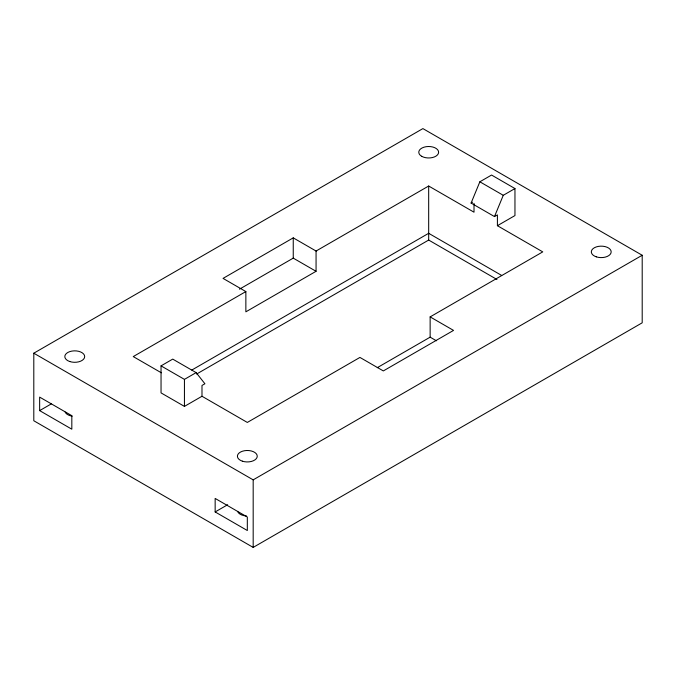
<?xml version="1.0" encoding="UTF-8"?>
<svg xmlns="http://www.w3.org/2000/svg" width="676" height="676" viewBox="0 0 676 676"><rect width="100%" height="100%" fill="white"/><g stroke="black" fill="none" stroke-linecap="round" stroke-linejoin="round"><path stroke-width="1.01" d="M471.087 203.07L479.859 181.793L491.562 175.042L514.96 188.553L514.96 215.568L497.409 225.7L497.409 214.892L494.486 216.582L471.087 203.07L472.549 202.225M494.486 216.582L503.265 195.305L514.96 188.553M33.8 353.202L422.897 128.592L642.2 255.258L642.2 322.807L253.179 547.408L33.8 420.751L33.8 353.202L253.179 479.859L253.179 547.408M316.647 251.371L293.249 237.859L223.046 278.394L245.861 291.567L245.861 311.83L316.064 271.296L316.064 251.033L428.677 186.018L474.011 212.196L474.011 203.349M239.456 289.184L293.249 258.131L316.064 271.296M39.647 410.619L39.647 397.108L71.825 415.689L71.825 429.192L39.647 410.619L51.266 403.91M245.861 291.567L133.248 356.582L161.361 372.806M201.989 396.263L184.438 406.394L161.04 392.891L161.04 365.868L172.735 359.108L196.141 372.62L204.912 383.765L201.989 385.455L201.989 396.263L247.323 422.441L359.936 357.427L383.334 370.93L453.537 330.403L430.139 316.892L430.139 337.163L377.259 367.685M191.79 370.068L428.677 233.305L501.685 275.453M161.04 365.868L184.438 379.38L196.141 372.62M196.64 374.022L428.677 240.056L496.961 279.484M430.139 316.892L542.752 251.878L497.409 225.7M253.179 479.859L642.2 255.258M215.154 511.943L247.323 530.516L247.323 517.013L215.154 498.432L215.154 511.943L227.66 504.718M479.859 181.793L503.265 195.305M430.139 337.163L436.434 340.797M428.677 186.018L428.677 240.056M293.249 237.859L293.249 258.131M184.438 379.38L184.438 406.394M72.18 416.154A9.929 5.729 0 0 1 65.158 412.106M246.461 515.965A9.929 5.729 0 0 1 237.732 511.74M421.672 156.291A9.929 5.738 0 0 0 438.285 153.722A9.929 5.738 0 0 0 426.125 146.7A9.929 5.738 0 0 0 421.672 156.291M596.283 256.838A9.929 5.729 0 0 0 611.18 251.878A9.929 5.729 0 0 0 596.283 246.917A9.929 5.729 0 0 0 596.283 256.838M242.363 461.176A9.929 5.729 0 0 0 257.252 456.215A9.929 5.729 0 0 0 242.363 451.255A9.929 5.729 0 0 0 242.363 461.176M69.789 361.542A9.929 5.729 0 0 0 84.677 356.582A9.929 5.729 0 0 0 69.789 351.613A9.929 5.729 0 0 0 69.789 361.542"/></g></svg>
